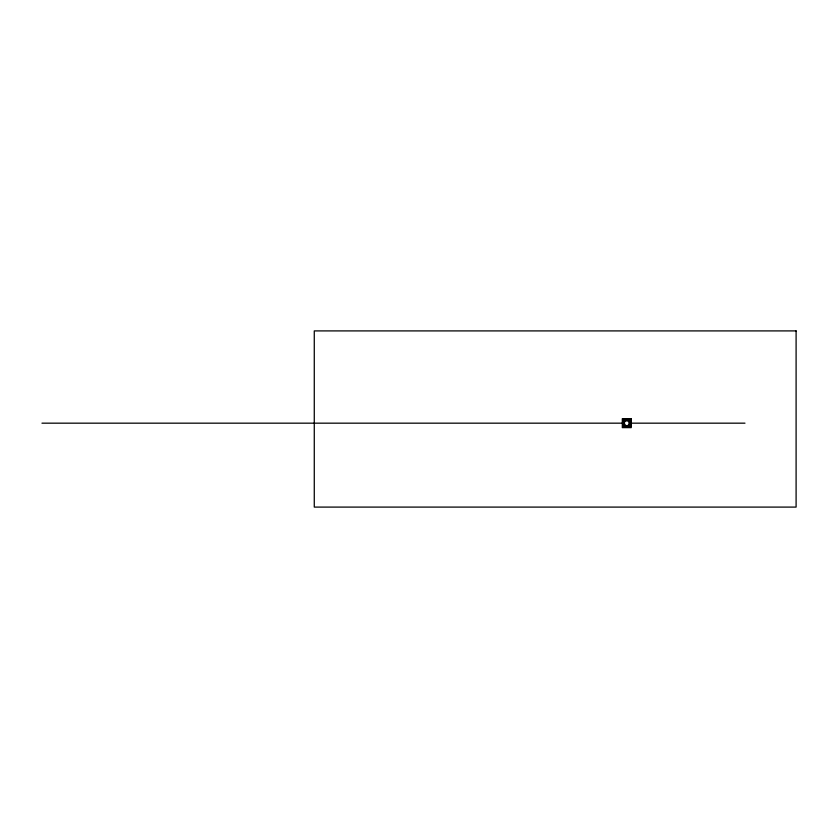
<?xml version="1.0" encoding="UTF-8"?>
<svg xmlns="http://www.w3.org/2000/svg" width="838" height="838" viewBox="0 0 838 838"><rect width="100%" height="100%" fill="white"/><g stroke="black" fill="none" stroke-linecap="round" stroke-linejoin="round"><path stroke-width="1.26" d="M41.963 423.169L624.677 423.169M631.224 423.169L744.982 423.169M627.191 426.113A2.975 2.975 0 0 1 626.342 426.113M623.901 424.007A2.975 2.975 0 0 1 623.901 422.331M626.133 420.257A2.975 2.975 0 0 1 627.4 420.257M629.747 421.807A3.279 3.279 0 0 1 629.747 424.531M628.123 426.144A3.279 3.279 0 0 1 625.399 426.144M623.891 424.74A3.279 3.279 0 0 1 623.891 421.598M625.19 420.288A3.279 3.279 0 0 1 628.332 420.288M629.767 421.231A3.572 3.572 0 0 1 629.767 425.096M628.699 426.175A3.572 3.572 0 0 1 624.834 426.175M623.901 425.306A3.572 3.572 0 0 1 628.909 420.309M796.1 330.905L314.271 330.905L314.271 507.095L796.1 507.095L796.1 330.905M631.224 418.707L622.309 418.707L622.309 427.631L631.224 427.631L631.224 418.707M630.564 419.377L622.969 419.377L622.969 426.961L630.564 426.961L630.564 419.377M629.883 420.048L623.65 420.048L623.65 426.28L629.883 426.28L629.883 420.048M629.411 420.519L624.111 420.519L624.111 425.819L629.411 425.819L629.411 420.519M625.515 425.327A2.493 2.493 0 0 0 629.265 423.169A2.493 2.493 0 0 0 625.515 421.011A2.493 2.493 0 0 0 625.515 425.327"/></g></svg>
